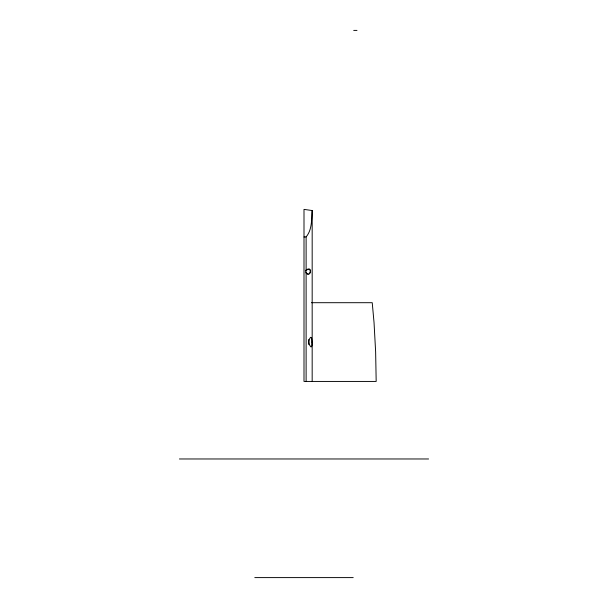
<?xml version="1.0" encoding="UTF-8"?>
<svg xmlns="http://www.w3.org/2000/svg" width="608" height="608" viewBox="0 0 608 608"><rect width="100%" height="100%" fill="white"/><g stroke="black" fill="none" stroke-linecap="round" stroke-linejoin="round"><path stroke-width="0.91" d="M311.471 302.7L372.233 302.7L374.034 322.521L375.638 351.956L376.177 381.436L304 381.436L304 209.388L312.178 210.535C311.463 219.435 312.238 229.748 306.12 236.884L306.12 270.104M305.725 270.894C309.077 281.588 313.971 263.317 305.725 270.894A2.538 2.493 45.9 0 1 307.466 269.154M304 236.991L306.12 236.884M353.704 30.4L356.987 30.4M179.413 458.972L428.587 458.972M254.79 577.6L353.21 577.6M312.178 210.535L312.17 381.436M308.72 339.484L308.72 344.538M306.12 272.962L306.12 381.436M307.466 273.912A2.424 2.386 45.9 0 1 305.725 272.171M308.735 269.154A2.424 2.386 45.9 0 1 310.475 270.894M310.475 272.171A2.538 2.493 45.9 0 1 308.735 273.912M312.003 342.068L311.912 345.549L311.456 346.826L310.764 346.826C308.454 344.257 308.134 339.918 310.566 337.318L311.608 337.805L312.003 342.068"/></g></svg>
